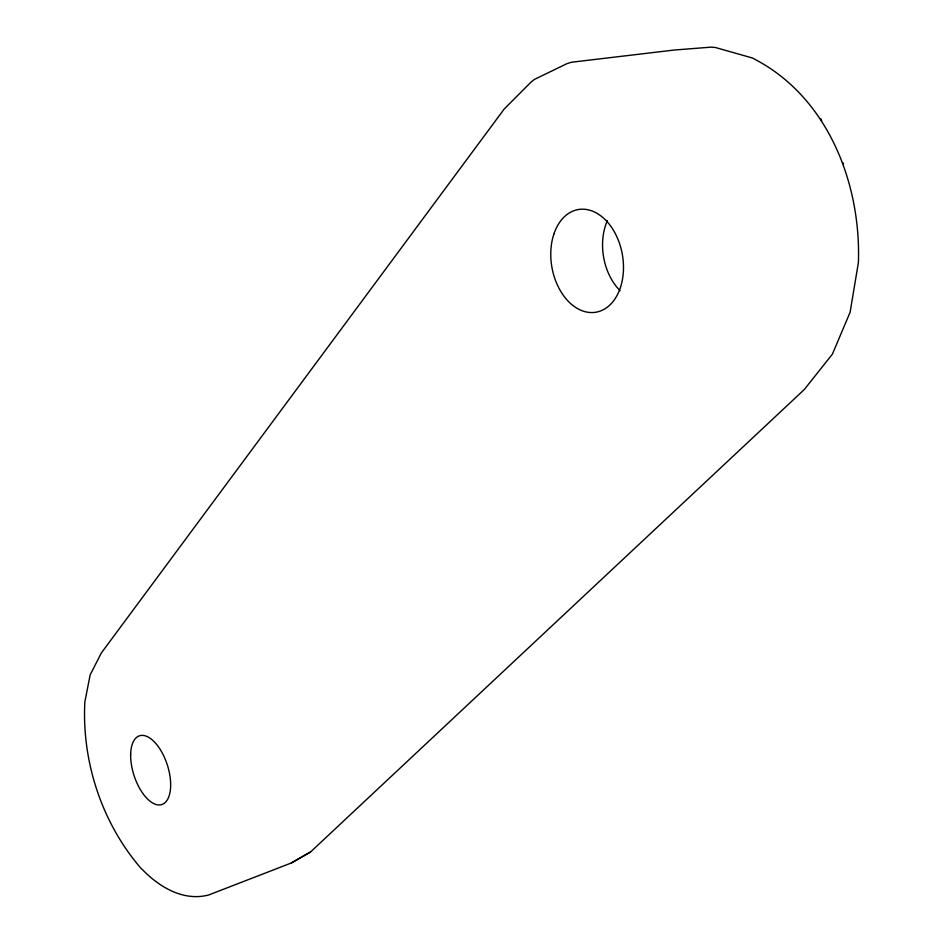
<?xml version="1.0" encoding="UTF-8"?>
<svg xmlns="http://www.w3.org/2000/svg" width="943" height="943" viewBox="0 0 943 943"><rect width="100%" height="100%" fill="white"/><g stroke="black" fill="none" stroke-linecap="round" stroke-linejoin="round"><path stroke-width="1.41" d="M310.542 851.977L804.249 389.577L832.386 354.167L850.103 312.263L858.401 262.508C861.077 183.897 828.272 98.426 756.027 59.928L752.644 58.065L715.324 47.48L711.093 47.15L674.422 50.014L571.446 62.238L566.955 63.641L534.386 79.448L530.909 82.218L504.21 109.011L101.266 653.075L90.139 674.952L84.846 701.946C81.723 761.579 101.75 822.697 140.766 868.067L142.688 869.894C159.638 887.233 183.602 901.614 208.721 894.966L291.222 863.022L310.542 851.977L291.222 863.022M842.971 162.833L843.49 163.834M820.634 118.582L821.671 120.61M620.058 290.668A51.04 36.058 80.6 0 1 607.386 220.615M553.812 234.265A52.089 35.787 80.2 0 0 591.12 312.557A52.089 35.787 80.2 0 0 616.404 235.797A52.089 35.787 80.2 0 0 553.812 234.265M130.653 754.494A36.152 17.469 72 0 0 160.145 804.898A36.152 17.469 72 0 0 161.182 751.064A36.152 17.469 72 0 0 130.653 754.494"/></g></svg>
